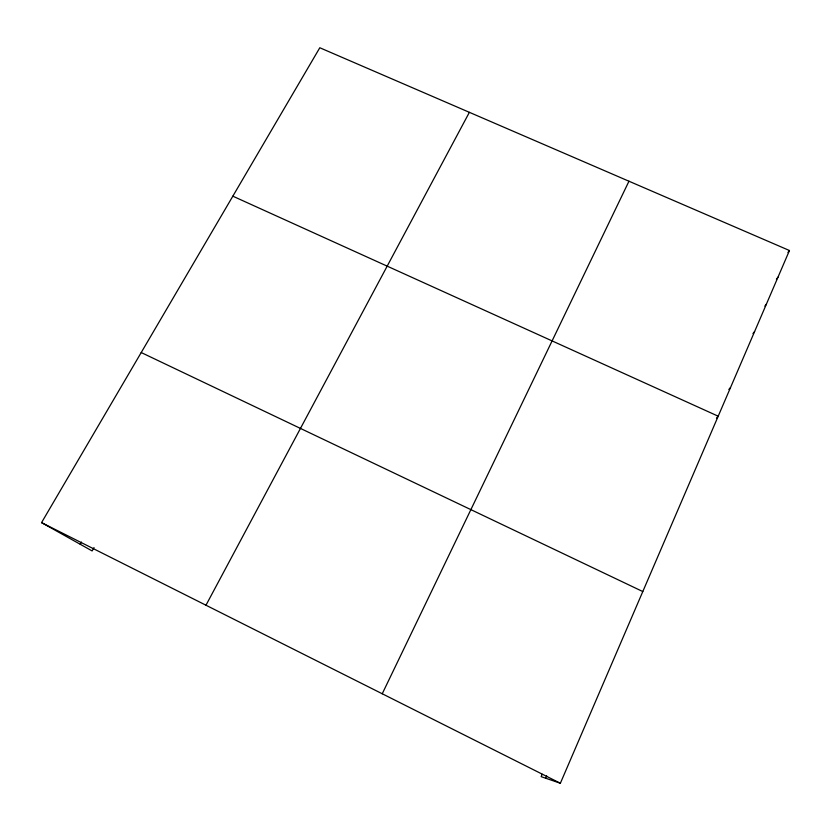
<?xml version="1.0" encoding="UTF-8"?>
<svg xmlns="http://www.w3.org/2000/svg" width="831" height="831" viewBox="0 0 831 831"><rect width="100%" height="100%" fill="white"/><g stroke="black" fill="none" stroke-linecap="round" stroke-linejoin="round"><path stroke-width="1.25" d="M542.196 774.284L541.158 776.663L560.364 783.249L789.45 250.515L319.81 47.751L41.55 522.626L92.127 550.932L94.028 547.587M545.645 778.211L546.673 775.832M382.239 693.771L628.963 181.231M205.974 605.228L469.38 112.33M80.223 544.274L81.49 542.061M787.954 252.499L789.45 250.515M776.424 279.185L777.993 277.159M764.852 306.099L766.379 304.177M752.979 333.553L754.59 331.59M728.86 389.459L730.511 387.589M716.447 418.118L718.202 416.206L232.836 196.178M141.218 352.541L642.799 591.558M41.55 522.626L560.364 783.249"/></g></svg>
